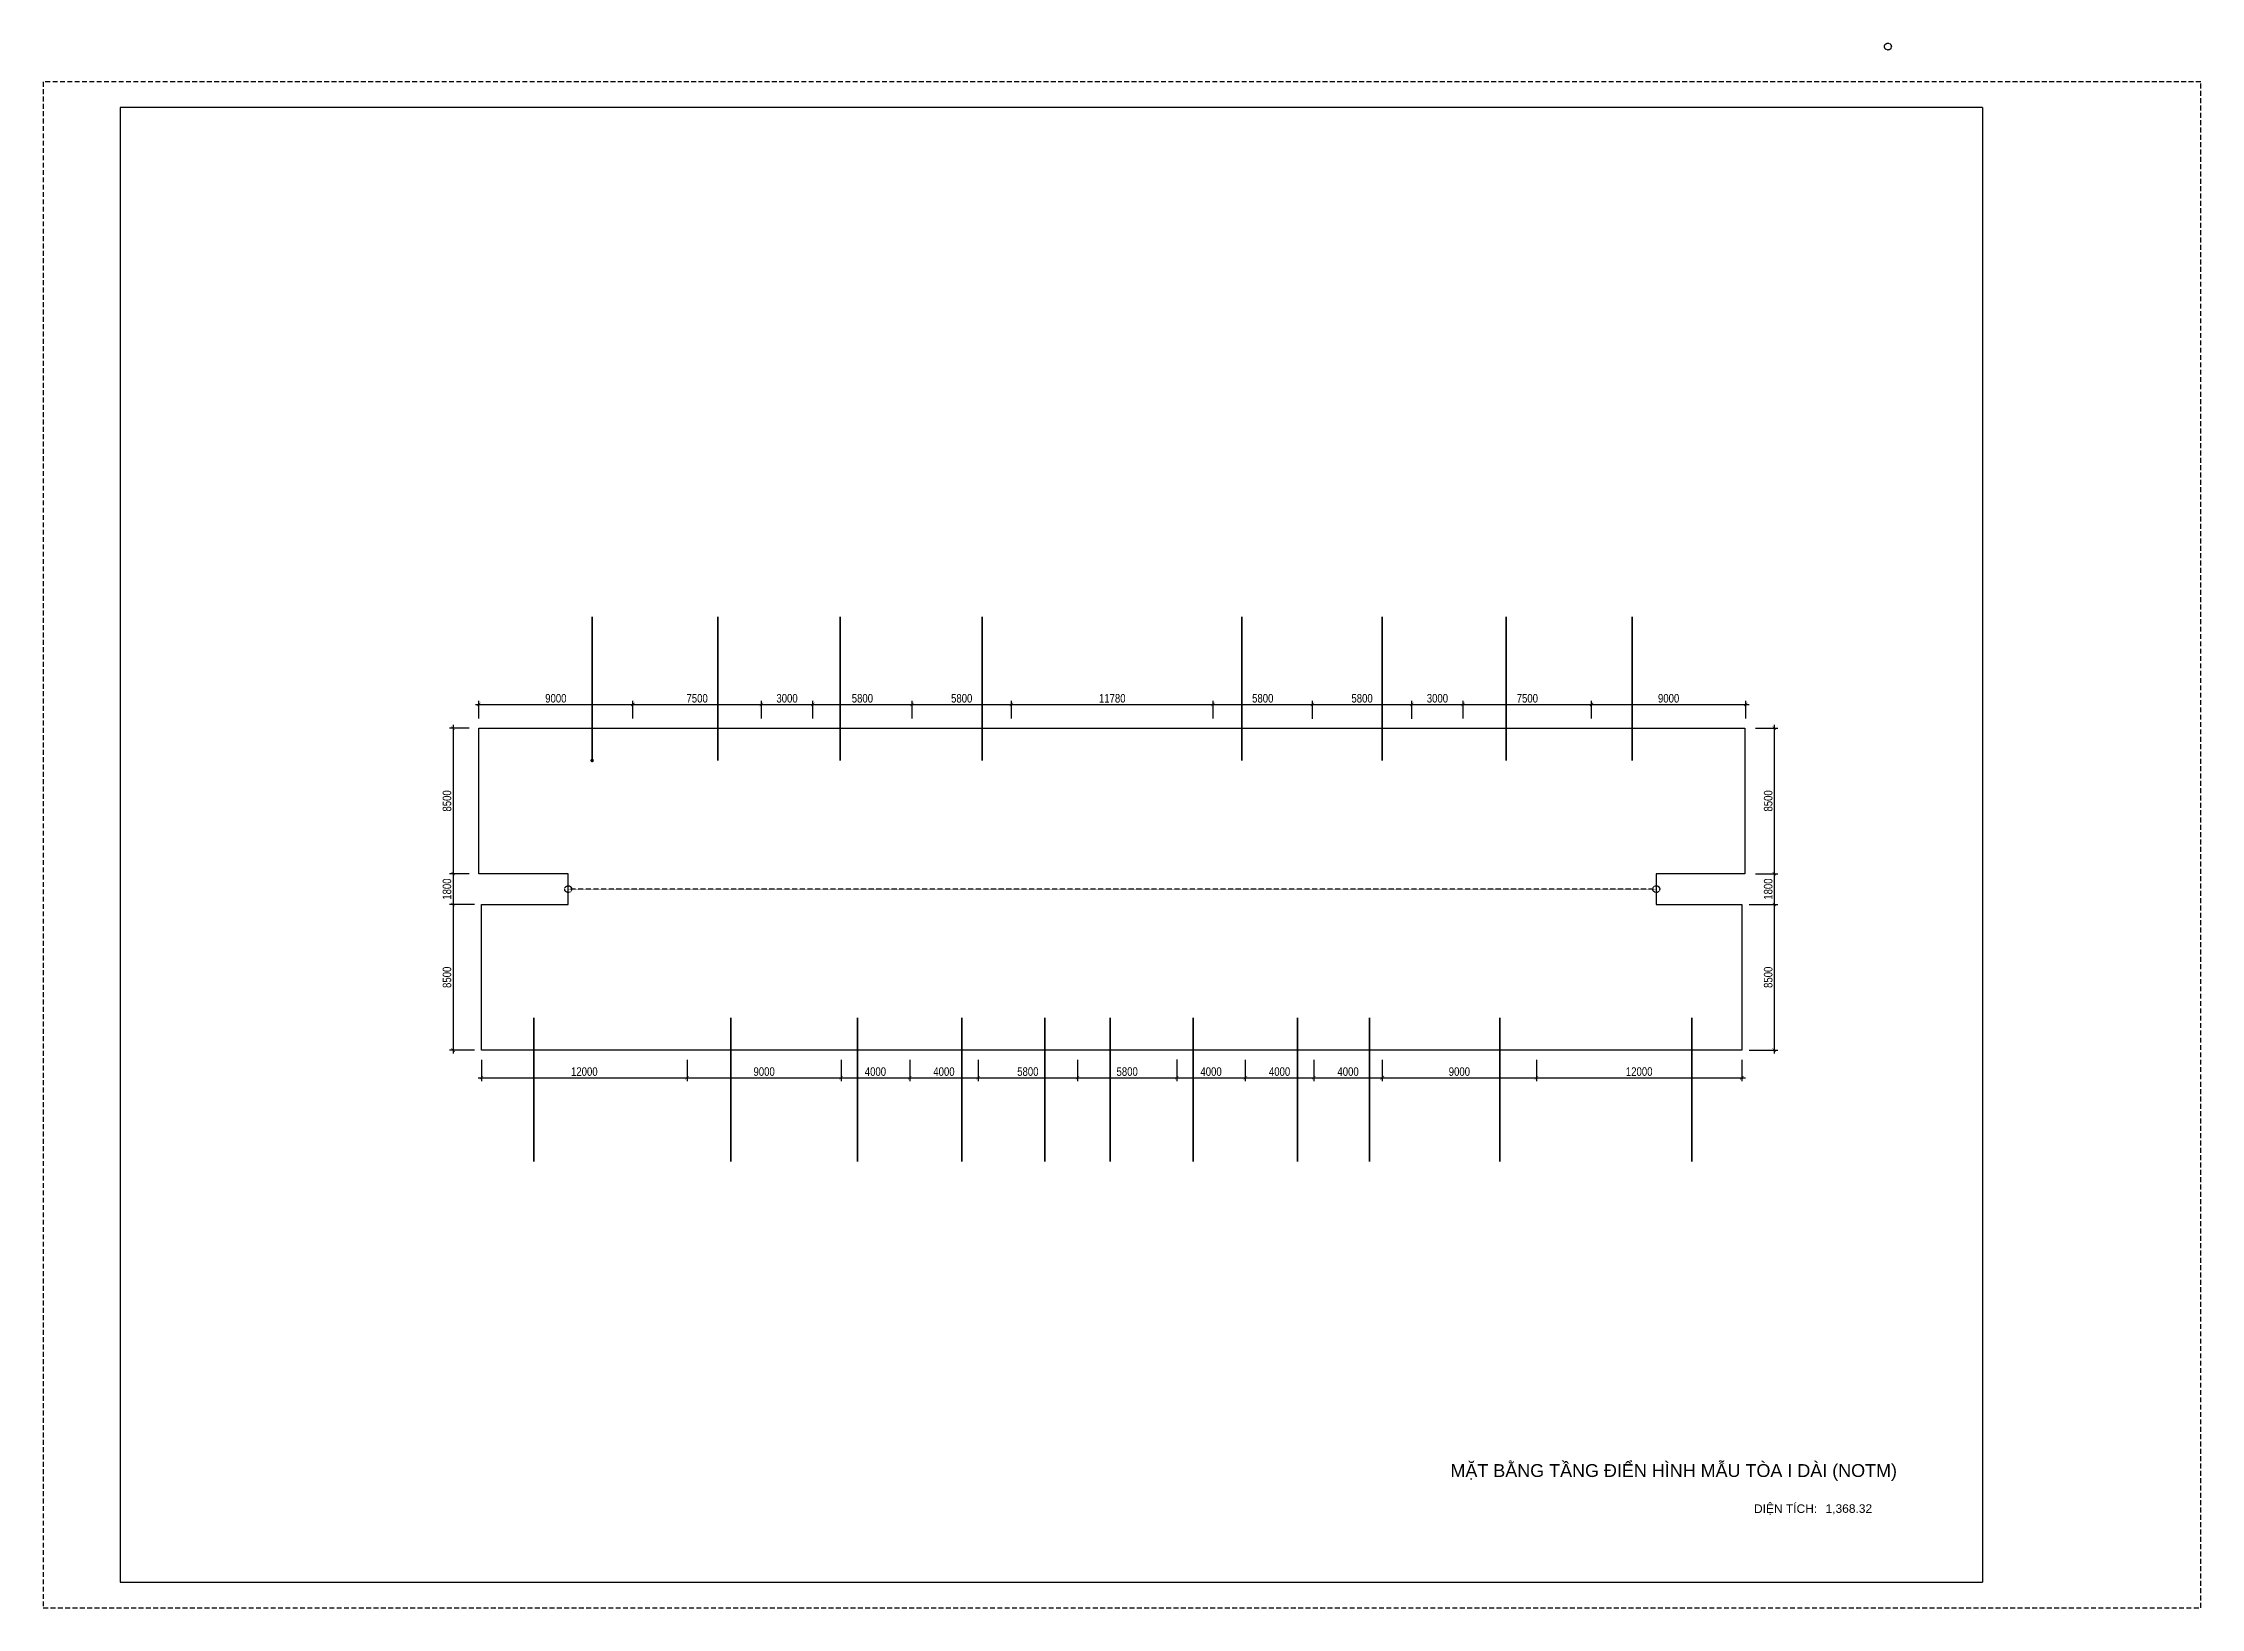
# Model space of a CAD drawing. Header units: millimetres. Extents: x 43 to 126043, y -89269 to 2097.
import ezdxf
from ezdxf.enums import TextEntityAlignment as Align

# ---------------------------------------------------------------- set-up
doc = ezdxf.new("R2010")
doc.units = ezdxf.units.MM
doc.linetypes.add('HIDDEN', pattern=[9.525, 6.35, -3.175])
doc.layers.get('0').update_dxf_attribs({"color": 231})
doc.layers.get('DefPoints').update_dxf_attribs({"color": 191})
doc.layers.add('A-DIMS', color=8, linetype='Continuous')
doc.layers.add('MDI-BAO', color=1, linetype='Continuous')
doc.layers.add('A-SHBD', color=7, linetype='Continuous', lineweight=35)
doc.layers.add('A-TEXT', color=255, linetype='Continuous', lineweight=25)
doc.layers.add('MDI-HANHLANG', color=5, linetype='HIDDEN', plot=False)
doc.styles.add('250602-MB CO CAU CĂN HO X1-3A-1$0$style1', font='arial.ttf')
doc.styles.add('VTK_Arial', font='arial.ttf', dxfattribs={"width": 0.8})
doc.dimstyles.new('250602-MB CO CAU CĂN HO X1-3A-1$0$Dim_50', dxfattribs={"dimscale": 50, "dimtxt": 2, "dimasz": 1.5, "dimexe": 1, "dimexo": 0, "dimgap": 1, "dimtad": 1, "dimdec": 0, "dimlfac": -1, "dimzin": 12, "dimdsep": 46, "dimtxsty": '250602-MB CO CAU CĂN HO X1-3A-1$0$style1', "dimblk1": '250602-MB CO CAU CĂN HO X1-3A-1$0$_ARCHTICK', "dimblk2": '250602-MB CO CAU CĂN HO X1-3A-1$0$_ARCHTICK', "dimsah": 1, "dimcen": 1.5, "dimdle": 1.5, "dimclrd": 256, "dimclre": 256, "dimclrt": 2, "dimadec": 1, "dimazin": 3, "dimtm": 1e-09, "dimtfac": 0.416667, "dimtdec": 0, "dimtix": 1, "dimtmove": 2, "dimatfit": 3, "dimfxl": 7, "dimfxlon": 1, "dimtolj": 1, "dimtzin": 0, "dimlwd": -1, "dimlwe": -1, "dimarcsym": 1})
doc.dimstyles.new('A-2.5-DIM200', dxfattribs={"dimscale": 200, "dimtxt": 2.5, "dimasz": 1, "dimexe": 1, "dimexo": 0, "dimgap": 0.5, "dimtad": 1, "dimdec": 0, "dimzin": 12, "dimdsep": 46, "dimtxsty": 'VTK_Arial', "dimblk": 'ARCHTICK', "dimcen": 0, "dimdle": 1, "dimclrd": 256, "dimclre": 256, "dimclrt": 7, "dimadec": 1, "dimazin": 3, "dimtfac": 1, "dimtdec": 0, "dimtmove": 0, "dimatfit": 2, "dimfxl": 20, "dimtolj": 1, "dimtzin": 0, "dimlwd": -1, "dimlwe": -1, "dimarcsym": 0})

# ---------------------------------------------------------------- blocks, each defined once
blk = doc.blocks.new('VTK-A1_BoKhungTen')
at = {"layer": 'DefPoints', "linetype": 'HIDDEN', "ltscale": 0.3}
blk.add_lwpolyline([(0, -594), (840, -594), (840, 0), (0, 0)], close=True, dxfattribs=at)
at = {"layer": 'DefPoints'}
for points in [[(755, -10), (30, -10), (30, -584), (755, -584)], [(755, -10), (755, -584)]]:
    blk.add_lwpolyline(points, dxfattribs=at)
blk = doc.blocks.new('_ArchTick')
at = {"color": 0, "linetype": 'ByBlock', "const_width": 0.15}
blk.add_lwpolyline([(-0.5, -0.5), (0.5, 0.5)], dxfattribs=at)
blk = doc.blocks.new('250602-MB CO CAU CĂN HO X1-3A-1$0$_ARCHTICK')
at = {"color": 0, "linetype": 'ByBlock', "const_width": 0.15}
blk.add_lwpolyline([(-0.5, -0.5), (0.5, 0.5)], dxfattribs=at)
blk = doc.blocks.new('*D16')
at = {"layer": 'A-DIMS', "transparency": 16777216}
for p, q in [((23981, -37700), (23981, -46600)), ((24916, -37900), (23781, -37900)), ((24916, -46400), (23781, -46400))]:
    blk.add_line(p, q, dxfattribs=at)
at = {"layer": 'DefPoints', "color": 0, "transparency": 16777216}
for p in [(24916, -37900, 0), (23981, -46400), (24916, -46400, 0)]:
    blk.add_point(p, dxfattribs=at)
at = {"layer": 'A-DIMS', "transparency": 16777216, "xscale": 200, "yscale": 200, "zscale": 200}
for p, rotation in [((23981, -37900), 90), ((23981, -46400), 270)]:
    blk.add_blockref('_ArchTick', p, dxfattribs=dict(at, rotation=rotation))
at = {"layer": 'A-DIMS', "color": 7, "transparency": 16777216, "insert": (23626, -42150), "char_height": 500, "attachment_point": 5, "rotation": 90, "style": 'VTK_Arial'}
blk.add_mtext('\\A1;8500', dxfattribs=at)
blk = doc.blocks.new('*D17')
at = {"layer": 'A-DIMS', "transparency": 16777216}
for p, q in [((24916, -46400), (23781, -46400)), ((23981, -46200), (23981, -48400)), ((25229, -48200), (23781, -48200))]:
    blk.add_line(p, q, dxfattribs=at)
at = {"layer": 'DefPoints', "color": 0, "transparency": 16777216}
for p in [(24916, -46400, 0), (23981, -48200), (25229, -48200, 0)]:
    blk.add_point(p, dxfattribs=at)
at = {"layer": 'A-DIMS', "transparency": 16777216, "xscale": 200, "yscale": 200, "zscale": 200}
for p, rotation in [((23981, -46400), 90), ((23981, -48200), 270)]:
    blk.add_blockref('_ArchTick', p, dxfattribs=dict(at, rotation=rotation))
at = {"layer": 'A-DIMS', "color": 7, "transparency": 16777216, "insert": (23626, -47300), "char_height": 500, "attachment_point": 5, "rotation": 90, "style": 'VTK_Arial'}
blk.add_mtext('\\A1;1800', dxfattribs=at)
blk = doc.blocks.new('*D18')
at = {"layer": 'A-DIMS', "transparency": 16777216}
for p, q in [((25229, -48200), (23781, -48200)), ((23981, -48000), (23981, -56900)), ((25229, -56700), (23781, -56700))]:
    blk.add_line(p, q, dxfattribs=at)
at = {"layer": 'DefPoints', "color": 0, "transparency": 16777216}
for p in [(25229, -48200, 0), (23981, -56700), (25229, -56700, 0)]:
    blk.add_point(p, dxfattribs=at)
at = {"layer": 'A-DIMS', "transparency": 16777216, "xscale": 200, "yscale": 200, "zscale": 200}
for p, rotation in [((23981, -48200), 90), ((23981, -56700), 270)]:
    blk.add_blockref('_ArchTick', p, dxfattribs=dict(at, rotation=rotation))
at = {"layer": 'A-DIMS', "color": 7, "transparency": 16777216, "insert": (23626, -52450), "char_height": 500, "attachment_point": 5, "rotation": 90, "style": 'VTK_Arial'}
blk.add_mtext('\\A1;8500', dxfattribs=at)
blk = doc.blocks.new('*D19')
at = {"layer": 'A-DIMS', "transparency": 16777216}
for p, q in [((25283, -36516), (34683, -36516)), ((25483, -37334), (25483, -36316)), ((34483, -37334), (34483, -36316))]:
    blk.add_line(p, q, dxfattribs=at)
at = {"layer": 'DefPoints', "color": 0, "transparency": 16777216}
for p in [(34483, -36516), (25483, -37334, 0), (34483, -37334, 0)]:
    blk.add_point(p, dxfattribs=at)
at = {"layer": 'A-DIMS', "transparency": 16777216, "xscale": 200, "yscale": 200, "zscale": 200, "rotation": 180}
blk.add_blockref('_ArchTick', (25483, -36516), dxfattribs=at)
at = {"layer": 'A-DIMS', "transparency": 16777216, "xscale": 200, "yscale": 200, "zscale": 200}
blk.add_blockref('_ArchTick', (34483, -36516), dxfattribs=at)
at = {"layer": 'A-DIMS', "color": 7, "transparency": 16777216, "insert": (29983, -36161), "char_height": 500, "attachment_point": 5, "style": 'VTK_Arial'}
blk.add_mtext('\\A1;9000', dxfattribs=at)
blk = doc.blocks.new('*D20')
at = {"layer": 'A-DIMS', "transparency": 16777216}
for p, q in [((34283, -36516), (42183, -36516)), ((34483, -37334), (34483, -36316)), ((41983, -37334), (41983, -36316))]:
    blk.add_line(p, q, dxfattribs=at)
at = {"layer": 'DefPoints', "color": 0, "transparency": 16777216}
for p in [(41983, -36516), (34483, -37334, 0), (41983, -37334, 0)]:
    blk.add_point(p, dxfattribs=at)
at = {"layer": 'A-DIMS', "transparency": 16777216, "xscale": 200, "yscale": 200, "zscale": 200, "rotation": 180}
blk.add_blockref('_ArchTick', (34483, -36516), dxfattribs=at)
at = {"layer": 'A-DIMS', "transparency": 16777216, "xscale": 200, "yscale": 200, "zscale": 200}
blk.add_blockref('_ArchTick', (41983, -36516), dxfattribs=at)
at = {"layer": 'A-DIMS', "color": 7, "transparency": 16777216, "insert": (38233, -36161), "char_height": 500, "attachment_point": 5, "style": 'VTK_Arial'}
blk.add_mtext('\\A1;7500', dxfattribs=at)
blk = doc.blocks.new('*D21')
at = {"layer": 'A-DIMS', "transparency": 16777216}
for p, q in [((41783, -36516), (45183, -36516)), ((41983, -37334), (41983, -36316)), ((44983, -37334), (44983, -36316))]:
    blk.add_line(p, q, dxfattribs=at)
at = {"layer": 'DefPoints', "color": 0, "transparency": 16777216}
for p in [(44983, -36516), (41983, -37334, 0), (44983, -37334, 0)]:
    blk.add_point(p, dxfattribs=at)
at = {"layer": 'A-DIMS', "transparency": 16777216, "xscale": 200, "yscale": 200, "zscale": 200, "rotation": 180}
blk.add_blockref('_ArchTick', (41983, -36516), dxfattribs=at)
at = {"layer": 'A-DIMS', "transparency": 16777216, "xscale": 200, "yscale": 200, "zscale": 200}
blk.add_blockref('_ArchTick', (44983, -36516), dxfattribs=at)
at = {"layer": 'A-DIMS', "color": 7, "transparency": 16777216, "insert": (43483, -36160), "char_height": 500, "attachment_point": 5, "style": 'VTK_Arial'}
blk.add_mtext('\\A1;3000', dxfattribs=at)
blk = doc.blocks.new('*D22')
at = {"layer": 'A-DIMS', "transparency": 16777216}
for p, q in [((44783, -36516), (50983, -36516)), ((44983, -37334), (44983, -36316)), ((50783, -37334), (50783, -36316))]:
    blk.add_line(p, q, dxfattribs=at)
at = {"layer": 'DefPoints', "color": 0, "transparency": 16777216}
for p in [(50783, -36516), (44983, -37334, 0), (50783, -37334, 0)]:
    blk.add_point(p, dxfattribs=at)
at = {"layer": 'A-DIMS', "transparency": 16777216, "xscale": 200, "yscale": 200, "zscale": 200, "rotation": 180}
blk.add_blockref('_ArchTick', (44983, -36516), dxfattribs=at)
at = {"layer": 'A-DIMS', "transparency": 16777216, "xscale": 200, "yscale": 200, "zscale": 200}
blk.add_blockref('_ArchTick', (50783, -36516), dxfattribs=at)
at = {"layer": 'A-DIMS', "color": 7, "transparency": 16777216, "insert": (47883, -36161), "char_height": 500, "attachment_point": 5, "style": 'VTK_Arial'}
blk.add_mtext('\\A1;5800', dxfattribs=at)
blk = doc.blocks.new('*D23')
at = {"layer": 'A-DIMS', "transparency": 16777216}
for p, q in [((50583, -36516), (56783, -36516)), ((50783, -37334), (50783, -36316)), ((56583, -37334), (56583, -36316))]:
    blk.add_line(p, q, dxfattribs=at)
at = {"layer": 'DefPoints', "color": 0, "transparency": 16777216}
for p in [(56583, -36516), (50783, -37334, 0), (56583, -37334, 0)]:
    blk.add_point(p, dxfattribs=at)
at = {"layer": 'A-DIMS', "transparency": 16777216, "xscale": 200, "yscale": 200, "zscale": 200, "rotation": 180}
blk.add_blockref('_ArchTick', (50783, -36516), dxfattribs=at)
at = {"layer": 'A-DIMS', "transparency": 16777216, "xscale": 200, "yscale": 200, "zscale": 200}
blk.add_blockref('_ArchTick', (56583, -36516), dxfattribs=at)
at = {"layer": 'A-DIMS', "color": 7, "transparency": 16777216, "insert": (53683, -36161), "char_height": 500, "attachment_point": 5, "style": 'VTK_Arial'}
blk.add_mtext('\\A1;5800', dxfattribs=at)
blk = doc.blocks.new('*D24')
at = {"layer": 'A-DIMS', "transparency": 16777216}
for p, q in [((56383, -36516), (68563, -36516)), ((56583, -37334), (56583, -36316)), ((68363, -37334), (68363, -36316))]:
    blk.add_line(p, q, dxfattribs=at)
at = {"layer": 'DefPoints', "color": 0, "transparency": 16777216}
for p in [(68363, -36516), (56583, -37334, 0), (68363, -37334, 0)]:
    blk.add_point(p, dxfattribs=at)
at = {"layer": 'A-DIMS', "transparency": 16777216, "xscale": 200, "yscale": 200, "zscale": 200, "rotation": 180}
blk.add_blockref('_ArchTick', (56583, -36516), dxfattribs=at)
at = {"layer": 'A-DIMS', "transparency": 16777216, "xscale": 200, "yscale": 200, "zscale": 200}
blk.add_blockref('_ArchTick', (68363, -36516), dxfattribs=at)
at = {"layer": 'A-DIMS', "color": 7, "transparency": 16777216, "insert": (62473, -36161), "char_height": 500, "attachment_point": 5, "style": 'VTK_Arial'}
blk.add_mtext('\\A1;11780', dxfattribs=at)
blk = doc.blocks.new('*D25')
at = {"layer": 'A-DIMS', "transparency": 16777216}
for p, q in [((68163, -36516), (74363, -36516)), ((68363, -37334), (68363, -36316)), ((74163, -37349), (74163, -36316))]:
    blk.add_line(p, q, dxfattribs=at)
at = {"layer": 'DefPoints', "color": 0, "transparency": 16777216}
for p in [(74163, -36516), (68363, -37334, 0), (74163, -37349, 0)]:
    blk.add_point(p, dxfattribs=at)
at = {"layer": 'A-DIMS', "transparency": 16777216, "xscale": 200, "yscale": 200, "zscale": 200, "rotation": 180}
blk.add_blockref('_ArchTick', (68363, -36516), dxfattribs=at)
at = {"layer": 'A-DIMS', "transparency": 16777216, "xscale": 200, "yscale": 200, "zscale": 200}
blk.add_blockref('_ArchTick', (74163, -36516), dxfattribs=at)
at = {"layer": 'A-DIMS', "color": 7, "transparency": 16777216, "insert": (71263, -36161), "char_height": 500, "attachment_point": 5, "style": 'VTK_Arial'}
blk.add_mtext('\\A1;5800', dxfattribs=at)
blk = doc.blocks.new('*D26')
at = {"layer": 'A-DIMS', "transparency": 16777216}
for p, q in [((73963, -36516), (80163, -36516)), ((74163, -37349), (74163, -36316)), ((79963, -37349), (79963, -36316))]:
    blk.add_line(p, q, dxfattribs=at)
at = {"layer": 'DefPoints', "color": 0, "transparency": 16777216}
for p in [(79963, -36516), (74163, -37349, 0), (79963, -37349, 0)]:
    blk.add_point(p, dxfattribs=at)
at = {"layer": 'A-DIMS', "transparency": 16777216, "xscale": 200, "yscale": 200, "zscale": 200, "rotation": 180}
blk.add_blockref('_ArchTick', (74163, -36516), dxfattribs=at)
at = {"layer": 'A-DIMS', "transparency": 16777216, "xscale": 200, "yscale": 200, "zscale": 200}
blk.add_blockref('_ArchTick', (79963, -36516), dxfattribs=at)
at = {"layer": 'A-DIMS', "color": 7, "transparency": 16777216, "insert": (77063, -36161), "char_height": 500, "attachment_point": 5, "style": 'VTK_Arial'}
blk.add_mtext('\\A1;5800', dxfattribs=at)
blk = doc.blocks.new('*D27')
at = {"layer": 'A-DIMS', "transparency": 16777216}
for p, q in [((79763, -36516), (83163, -36516)), ((79963, -37349), (79963, -36316)), ((82963, -37334), (82963, -36316))]:
    blk.add_line(p, q, dxfattribs=at)
at = {"layer": 'DefPoints', "color": 0, "transparency": 16777216}
for p in [(82963, -36516), (79963, -37349, 0), (82963, -37334, 0)]:
    blk.add_point(p, dxfattribs=at)
at = {"layer": 'A-DIMS', "transparency": 16777216, "xscale": 200, "yscale": 200, "zscale": 200, "rotation": 180}
blk.add_blockref('_ArchTick', (79963, -36516), dxfattribs=at)
at = {"layer": 'A-DIMS', "transparency": 16777216, "xscale": 200, "yscale": 200, "zscale": 200}
blk.add_blockref('_ArchTick', (82963, -36516), dxfattribs=at)
at = {"layer": 'A-DIMS', "color": 7, "transparency": 16777216, "insert": (81463, -36160), "char_height": 500, "attachment_point": 5, "style": 'VTK_Arial'}
blk.add_mtext('\\A1;3000', dxfattribs=at)
blk = doc.blocks.new('*D28')
at = {"layer": 'A-DIMS', "transparency": 16777216}
for p, q in [((82763, -36516), (90663, -36516)), ((82963, -37334), (82963, -36316)), ((90463, -37334), (90463, -36316))]:
    blk.add_line(p, q, dxfattribs=at)
at = {"layer": 'DefPoints', "color": 0, "transparency": 16777216}
for p in [(90463, -36516), (82963, -37334, 0), (90463, -37334, 0)]:
    blk.add_point(p, dxfattribs=at)
at = {"layer": 'A-DIMS', "transparency": 16777216, "xscale": 200, "yscale": 200, "zscale": 200, "rotation": 180}
blk.add_blockref('_ArchTick', (82963, -36516), dxfattribs=at)
at = {"layer": 'A-DIMS', "transparency": 16777216, "xscale": 200, "yscale": 200, "zscale": 200}
blk.add_blockref('_ArchTick', (90463, -36516), dxfattribs=at)
at = {"layer": 'A-DIMS', "color": 7, "transparency": 16777216, "insert": (86713, -36161), "char_height": 500, "attachment_point": 5, "style": 'VTK_Arial'}
blk.add_mtext('\\A1;7500', dxfattribs=at)
blk = doc.blocks.new('*D29')
at = {"layer": 'A-DIMS', "transparency": 16777216}
for p, q in [((90263, -36516), (99663, -36516)), ((90463, -37334), (90463, -36316)), ((99463, -37334), (99463, -36316))]:
    blk.add_line(p, q, dxfattribs=at)
at = {"layer": 'DefPoints', "color": 0, "transparency": 16777216}
for p in [(99463, -36516), (90463, -37334, 0), (99463, -37334, 0)]:
    blk.add_point(p, dxfattribs=at)
at = {"layer": 'A-DIMS', "transparency": 16777216, "xscale": 200, "yscale": 200, "zscale": 200, "rotation": 180}
blk.add_blockref('_ArchTick', (90463, -36516), dxfattribs=at)
at = {"layer": 'A-DIMS', "transparency": 16777216, "xscale": 200, "yscale": 200, "zscale": 200}
blk.add_blockref('_ArchTick', (99463, -36516), dxfattribs=at)
at = {"layer": 'A-DIMS', "color": 7, "transparency": 16777216, "insert": (94963, -36161), "char_height": 500, "attachment_point": 5, "style": 'VTK_Arial'}
blk.add_mtext('\\A1;9000', dxfattribs=at)
blk = doc.blocks.new('*D30')
at = {"layer": 'A-DIMS', "transparency": 16777216}
for p, q in [((101136, -37700), (101136, -46600)), ((100029, -37900), (101336, -37900)), ((100029, -46400), (101336, -46400))]:
    blk.add_line(p, q, dxfattribs=at)
at = {"layer": 'DefPoints', "color": 0, "transparency": 16777216}
for p in [(100029, -37900, 0), (100029, -46400, 0), (101136, -46400)]:
    blk.add_point(p, dxfattribs=at)
at = {"layer": 'A-DIMS', "transparency": 16777216, "xscale": 200, "yscale": 200, "zscale": 200}
for p, rotation in [((101136, -37900), 90), ((101136, -46400), 270)]:
    blk.add_blockref('_ArchTick', p, dxfattribs=dict(at, rotation=rotation))
at = {"layer": 'A-DIMS', "color": 7, "transparency": 16777216, "insert": (100780, -42150), "char_height": 500, "attachment_point": 5, "rotation": 90, "style": 'VTK_Arial'}
blk.add_mtext('\\A1;8500', dxfattribs=at)
blk = doc.blocks.new('*D31')
at = {"layer": 'A-DIMS', "transparency": 16777216}
for p, q in [((100029, -46400), (101336, -46400)), ((101136, -46200), (101136, -48400)), ((99662, -48200), (101336, -48200))]:
    blk.add_line(p, q, dxfattribs=at)
at = {"layer": 'DefPoints', "color": 0, "transparency": 16777216}
for p in [(100029, -46400, 0), (99662, -48200, 0), (101136, -48200)]:
    blk.add_point(p, dxfattribs=at)
at = {"layer": 'A-DIMS', "transparency": 16777216, "xscale": 200, "yscale": 200, "zscale": 200}
for p, rotation in [((101136, -46400), 90), ((101136, -48200), 270)]:
    blk.add_blockref('_ArchTick', p, dxfattribs=dict(at, rotation=rotation))
at = {"layer": 'A-DIMS', "color": 7, "transparency": 16777216, "insert": (100780, -47300), "char_height": 500, "attachment_point": 5, "rotation": 90, "style": 'VTK_Arial'}
blk.add_mtext('\\A1;1800', dxfattribs=at)
blk = doc.blocks.new('*D32')
at = {"layer": 'A-DIMS', "transparency": 16777216}
for p, q in [((99662, -48200), (101336, -48200)), ((101136, -48000), (101136, -56900)), ((99662, -56700), (101336, -56700))]:
    blk.add_line(p, q, dxfattribs=at)
at = {"layer": 'DefPoints', "color": 0, "transparency": 16777216}
for p in [(99662, -48200, 0), (99662, -56700, 0), (101136, -56700)]:
    blk.add_point(p, dxfattribs=at)
at = {"layer": 'A-DIMS', "transparency": 16777216, "xscale": 200, "yscale": 200, "zscale": 200}
for p, rotation in [((101136, -48200), 90), ((101136, -56700), 270)]:
    blk.add_blockref('_ArchTick', p, dxfattribs=dict(at, rotation=rotation))
at = {"layer": 'A-DIMS', "color": 7, "transparency": 16777216, "insert": (100780, -52450), "char_height": 500, "attachment_point": 5, "rotation": 90, "style": 'VTK_Arial'}
blk.add_mtext('\\A1;8500', dxfattribs=at)
blk = doc.blocks.new('*D33')
at = {"layer": 'A-DIMS', "transparency": 16777216}
for p, q in [((25645, -57266), (25645, -58513)), ((37645, -57266), (37645, -58513)), ((25445, -58313), (37845, -58313))]:
    blk.add_line(p, q, dxfattribs=at)
at = {"layer": 'DefPoints', "color": 0, "transparency": 16777216}
for p in [(25645, -57266, 0), (37645, -57266, 0), (37645, -58313)]:
    blk.add_point(p, dxfattribs=at)
at = {"layer": 'A-DIMS', "transparency": 16777216, "xscale": 200, "yscale": 200, "zscale": 200, "rotation": 180}
blk.add_blockref('_ArchTick', (25645, -58313), dxfattribs=at)
at = {"layer": 'A-DIMS', "transparency": 16777216, "xscale": 200, "yscale": 200, "zscale": 200}
blk.add_blockref('_ArchTick', (37645, -58313), dxfattribs=at)
at = {"layer": 'A-DIMS', "color": 7, "transparency": 16777216, "insert": (31645, -57958), "char_height": 500, "attachment_point": 5, "style": 'VTK_Arial'}
blk.add_mtext('\\A1;12000', dxfattribs=at)
blk = doc.blocks.new('*D34')
at = {"layer": 'A-DIMS', "transparency": 16777216}
for p, q in [((37645, -57266), (37645, -58513)), ((46645, -57266), (46645, -58513)), ((37445, -58313), (46845, -58313))]:
    blk.add_line(p, q, dxfattribs=at)
at = {"layer": 'DefPoints', "color": 0, "transparency": 16777216}
for p in [(37645, -57266, 0), (46645, -57266, 0), (46645, -58313)]:
    blk.add_point(p, dxfattribs=at)
at = {"layer": 'A-DIMS', "transparency": 16777216, "xscale": 200, "yscale": 200, "zscale": 200, "rotation": 180}
blk.add_blockref('_ArchTick', (37645, -58313), dxfattribs=at)
at = {"layer": 'A-DIMS', "transparency": 16777216, "xscale": 200, "yscale": 200, "zscale": 200}
blk.add_blockref('_ArchTick', (46645, -58313), dxfattribs=at)
at = {"layer": 'A-DIMS', "color": 7, "transparency": 16777216, "insert": (42145, -57958), "char_height": 500, "attachment_point": 5, "style": 'VTK_Arial'}
blk.add_mtext('\\A1;9000', dxfattribs=at)
blk = doc.blocks.new('*D35')
at = {"layer": 'A-DIMS', "transparency": 16777216}
for p, q in [((46645, -57266), (46645, -58513)), ((50645, -57266), (50645, -58513)), ((46445, -58313), (50845, -58313))]:
    blk.add_line(p, q, dxfattribs=at)
at = {"layer": 'DefPoints', "color": 0, "transparency": 16777216}
for p in [(46645, -57266, 0), (50645, -57266, 0), (50645, -58313)]:
    blk.add_point(p, dxfattribs=at)
at = {"layer": 'A-DIMS', "transparency": 16777216, "xscale": 200, "yscale": 200, "zscale": 200, "rotation": 180}
blk.add_blockref('_ArchTick', (46645, -58313), dxfattribs=at)
at = {"layer": 'A-DIMS', "transparency": 16777216, "xscale": 200, "yscale": 200, "zscale": 200}
blk.add_blockref('_ArchTick', (50645, -58313), dxfattribs=at)
at = {"layer": 'A-DIMS', "color": 7, "transparency": 16777216, "insert": (48645, -57958), "char_height": 500, "attachment_point": 5, "style": 'VTK_Arial'}
blk.add_mtext('\\A1;4000', dxfattribs=at)
blk = doc.blocks.new('*D36')
at = {"layer": 'A-DIMS', "transparency": 16777216}
for p, q in [((50645, -57266), (50645, -58513)), ((54645, -57266), (54645, -58513)), ((50445, -58313), (54845, -58313))]:
    blk.add_line(p, q, dxfattribs=at)
at = {"layer": 'DefPoints', "color": 0, "transparency": 16777216}
for p in [(50645, -57266, 0), (54645, -57266, 0), (54645, -58313)]:
    blk.add_point(p, dxfattribs=at)
at = {"layer": 'A-DIMS', "transparency": 16777216, "xscale": 200, "yscale": 200, "zscale": 200, "rotation": 180}
blk.add_blockref('_ArchTick', (50645, -58313), dxfattribs=at)
at = {"layer": 'A-DIMS', "transparency": 16777216, "xscale": 200, "yscale": 200, "zscale": 200}
blk.add_blockref('_ArchTick', (54645, -58313), dxfattribs=at)
at = {"layer": 'A-DIMS', "color": 7, "transparency": 16777216, "insert": (52645, -57958), "char_height": 500, "attachment_point": 5, "style": 'VTK_Arial'}
blk.add_mtext('\\A1;4000', dxfattribs=at)
blk = doc.blocks.new('*D37')
at = {"layer": 'A-DIMS', "transparency": 16777216}
for p, q in [((54645, -57266), (54645, -58513)), ((60445, -57266), (60445, -58513)), ((54445, -58313), (60645, -58313))]:
    blk.add_line(p, q, dxfattribs=at)
at = {"layer": 'DefPoints', "color": 0, "transparency": 16777216}
for p in [(54645, -57266, 0), (60445, -57266, 0), (60445, -58313)]:
    blk.add_point(p, dxfattribs=at)
at = {"layer": 'A-DIMS', "transparency": 16777216, "xscale": 200, "yscale": 200, "zscale": 200, "rotation": 180}
blk.add_blockref('_ArchTick', (54645, -58313), dxfattribs=at)
at = {"layer": 'A-DIMS', "transparency": 16777216, "xscale": 200, "yscale": 200, "zscale": 200}
blk.add_blockref('_ArchTick', (60445, -58313), dxfattribs=at)
at = {"layer": 'A-DIMS', "color": 7, "transparency": 16777216, "insert": (57545, -57958), "char_height": 500, "attachment_point": 5, "style": 'VTK_Arial'}
blk.add_mtext('\\A1;5800', dxfattribs=at)
blk = doc.blocks.new('*D38')
at = {"layer": 'A-DIMS', "transparency": 16777216}
for p, q in [((60445, -57266), (60445, -58513)), ((66245, -57251), (66245, -58513)), ((60245, -58313), (66445, -58313))]:
    blk.add_line(p, q, dxfattribs=at)
at = {"layer": 'DefPoints', "color": 0, "transparency": 16777216}
for p in [(60445, -57266, 0), (66245, -57251, 0), (66245, -58313)]:
    blk.add_point(p, dxfattribs=at)
at = {"layer": 'A-DIMS', "transparency": 16777216, "xscale": 200, "yscale": 200, "zscale": 200, "rotation": 180}
blk.add_blockref('_ArchTick', (60445, -58313), dxfattribs=at)
at = {"layer": 'A-DIMS', "transparency": 16777216, "xscale": 200, "yscale": 200, "zscale": 200}
blk.add_blockref('_ArchTick', (66245, -58313), dxfattribs=at)
at = {"layer": 'A-DIMS', "color": 7, "transparency": 16777216, "insert": (63345, -57958), "char_height": 500, "attachment_point": 5, "style": 'VTK_Arial'}
blk.add_mtext('\\A1;5800', dxfattribs=at)
blk = doc.blocks.new('*D39')
at = {"layer": 'A-DIMS', "transparency": 16777216}
for p, q in [((66245, -57251), (66245, -58513)), ((70245, -57266), (70245, -58513)), ((66045, -58313), (70445, -58313))]:
    blk.add_line(p, q, dxfattribs=at)
at = {"layer": 'DefPoints', "color": 0, "transparency": 16777216}
for p in [(66245, -57251, 0), (70245, -57266, 0), (70245, -58313)]:
    blk.add_point(p, dxfattribs=at)
at = {"layer": 'A-DIMS', "transparency": 16777216, "xscale": 200, "yscale": 200, "zscale": 200, "rotation": 180}
blk.add_blockref('_ArchTick', (66245, -58313), dxfattribs=at)
at = {"layer": 'A-DIMS', "transparency": 16777216, "xscale": 200, "yscale": 200, "zscale": 200}
blk.add_blockref('_ArchTick', (70245, -58313), dxfattribs=at)
at = {"layer": 'A-DIMS', "color": 7, "transparency": 16777216, "insert": (68245, -57958), "char_height": 500, "attachment_point": 5, "style": 'VTK_Arial'}
blk.add_mtext('\\A1;4000', dxfattribs=at)
blk = doc.blocks.new('*D40')
at = {"layer": 'A-DIMS', "transparency": 16777216}
for p, q in [((70245, -57266), (70245, -58513)), ((74245, -57266), (74245, -58513)), ((70045, -58313), (74445, -58313))]:
    blk.add_line(p, q, dxfattribs=at)
at = {"layer": 'DefPoints', "color": 0, "transparency": 16777216}
for p in [(70245, -57266, 0), (74245, -57266, 0), (74245, -58313)]:
    blk.add_point(p, dxfattribs=at)
at = {"layer": 'A-DIMS', "transparency": 16777216, "xscale": 200, "yscale": 200, "zscale": 200, "rotation": 180}
blk.add_blockref('_ArchTick', (70245, -58313), dxfattribs=at)
at = {"layer": 'A-DIMS', "transparency": 16777216, "xscale": 200, "yscale": 200, "zscale": 200}
blk.add_blockref('_ArchTick', (74245, -58313), dxfattribs=at)
at = {"layer": 'A-DIMS', "color": 7, "transparency": 16777216, "insert": (72245, -57958), "char_height": 500, "attachment_point": 5, "style": 'VTK_Arial'}
blk.add_mtext('\\A1;4000', dxfattribs=at)
blk = doc.blocks.new('*D41')
at = {"layer": 'A-DIMS', "transparency": 16777216}
for p, q in [((74245, -57266), (74245, -58513)), ((78245, -57266), (78245, -58513)), ((74045, -58313), (78445, -58313))]:
    blk.add_line(p, q, dxfattribs=at)
at = {"layer": 'DefPoints', "color": 0, "transparency": 16777216}
for p in [(74245, -57266, 0), (78245, -57266, 0), (78245, -58313)]:
    blk.add_point(p, dxfattribs=at)
at = {"layer": 'A-DIMS', "transparency": 16777216, "xscale": 200, "yscale": 200, "zscale": 200, "rotation": 180}
blk.add_blockref('_ArchTick', (74245, -58313), dxfattribs=at)
at = {"layer": 'A-DIMS', "transparency": 16777216, "xscale": 200, "yscale": 200, "zscale": 200}
blk.add_blockref('_ArchTick', (78245, -58313), dxfattribs=at)
at = {"layer": 'A-DIMS', "color": 7, "transparency": 16777216, "insert": (76245, -57958), "char_height": 500, "attachment_point": 5, "style": 'VTK_Arial'}
blk.add_mtext('\\A1;4000', dxfattribs=at)
blk = doc.blocks.new('*D42')
at = {"layer": 'A-DIMS', "transparency": 16777216}
for p, q in [((78245, -57266), (78245, -58513)), ((87245, -57266), (87245, -58513)), ((78045, -58313), (87445, -58313))]:
    blk.add_line(p, q, dxfattribs=at)
at = {"layer": 'DefPoints', "color": 0, "transparency": 16777216}
for p in [(78245, -57266, 0), (87245, -57266, 0), (87245, -58313)]:
    blk.add_point(p, dxfattribs=at)
at = {"layer": 'A-DIMS', "transparency": 16777216, "xscale": 200, "yscale": 200, "zscale": 200, "rotation": 180}
blk.add_blockref('_ArchTick', (78245, -58313), dxfattribs=at)
at = {"layer": 'A-DIMS', "transparency": 16777216, "xscale": 200, "yscale": 200, "zscale": 200}
blk.add_blockref('_ArchTick', (87245, -58313), dxfattribs=at)
at = {"layer": 'A-DIMS', "color": 7, "transparency": 16777216, "insert": (82745, -57958), "char_height": 500, "attachment_point": 5, "style": 'VTK_Arial'}
blk.add_mtext('\\A1;9000', dxfattribs=at)
blk = doc.blocks.new('*D43')
at = {"layer": 'A-DIMS', "transparency": 16777216}
for p, q in [((87245, -57266), (87245, -58513)), ((99245, -57266), (99245, -58513)), ((87045, -58313), (99445, -58313))]:
    blk.add_line(p, q, dxfattribs=at)
at = {"layer": 'DefPoints', "color": 0, "transparency": 16777216}
for p in [(87245, -57266, 0), (99245, -57266, 0), (99245, -58313)]:
    blk.add_point(p, dxfattribs=at)
at = {"layer": 'A-DIMS', "transparency": 16777216, "xscale": 200, "yscale": 200, "zscale": 200, "rotation": 180}
blk.add_blockref('_ArchTick', (87245, -58313), dxfattribs=at)
at = {"layer": 'A-DIMS', "transparency": 16777216, "xscale": 200, "yscale": 200, "zscale": 200}
blk.add_blockref('_ArchTick', (99245, -58313), dxfattribs=at)
at = {"layer": 'A-DIMS', "color": 7, "transparency": 16777216, "insert": (93245, -57958), "char_height": 500, "attachment_point": 5, "style": 'VTK_Arial'}
blk.add_mtext('\\A1;12000', dxfattribs=at)

msp = doc.modelspace()

# ---------------------------------------------------------------- linework, layer by layer
at = {"layer": 'MDI-BAO', "elevation": 0}
msp.add_lwpolyline([(25482.8, -37900.1), (99407.8, -37900.1), (99407.8, -46400.1), (94242.8, -46400), (94242.8, -48199.9), (99245.3, -48200.1), (99245.3, -56700.1), (25645.3, -56699.8), (25645.3, -48199.8), (30702.8, -48200.1), (30702.8, -46400.1), (25482.8, -46400.1)], close=True, dxfattribs=at)
at = {"layer": 'MDI-HANHLANG', "linetype": 'HIDDEN', "elevation": 0}
msp.add_lwpolyline([(94242.8, -47300), (30702.8, -47300)], dxfattribs=at)
at = {"layer": 'MDI-HANHLANG'}
for centre in [(107769.7, 1896.8), (30702.8, -47300.1, 0), (94242.8, -47300, 0)]:
    msp.add_circle(centre, 200, dxfattribs=at)

# ---------------------------------------------------------------- block references
at = {"layer": 'DefPoints', "xscale": 150, "yscale": 150, "zscale": 150}
msp.add_blockref('VTK-A1_BoKhungTen', (43.4, -168.9), dxfattribs=at)

# ---------------------------------------------------------------- texts
at = {"layer": 'A-TEXT', "style": 'VTK_Arial'}
msp.add_text('MẶT BẰNG TẦNG ĐIỂN HÌNH MẪU TÒA I DÀI (NOTM)', height=750, dxfattribs=at).set_placement((95261.2, -81627.9), align=Align.CENTER)
for s, p in [('DIỆN TÍCH:', (99950.9, -83729.8)), ('1,368.32', (104127.8, -83721.9))]:
    msp.add_text(s, height=500, dxfattribs=at).set_placement(p)

# ---------------------------------------------------------------- dimensions: what is measured, and where the dimension line sits
at = {"layer": 'A-DIMS'}
for base, p1, p2, picture, middle in [((34482.8, -36515.9), (25482.8, -37333.5, 0), (34482.8, -37333.5, 0), '*D19', (29982.8, -36160.7)), ((41982.8, -36515.9), (34482.8, -37333.5, 0), (41982.8, -37333.5, 0), '*D20', (38232.8, -36160.7)), ((44982.8, -36515.9), (41982.8, -37333.5, 0), (44982.8, -37333.5, 0), '*D21', (43482.8, -36160.5)), ((50782.8, -36515.9), (44982.8, -37333.5, 0), (50782.8, -37333.5, 0), '*D22', (47882.8, -36160.7)), ((56582.8, -36515.9), (50782.8, -37333.5, 0), (56582.8, -37333.5, 0), '*D23', (53682.8, -36160.7)), ((68362.8, -36515.9), (56582.8, -37333.5, 0), (68362.8, -37333.5, 0), '*D24', (62472.8, -36160.7)), ((74162.8, -36515.9), (68362.8, -37333.5, 0), (74162.8, -37348.5, 0), '*D25', (71262.8, -36160.7)), ((79962.8, -36515.9), (74162.8, -37348.5, 0), (79962.8, -37348.5, 0), '*D26', (77062.8, -36160.7)), ((82962.8, -36515.9), (79962.8, -37348.5, 0), (82962.8, -37333.5, 0), '*D27', (81462.8, -36160.5)), ((90462.8, -36515.9), (82962.8, -37333.5, 0), (90462.8, -37333.5, 0), '*D28', (86712.8, -36160.7)), ((99462.8, -36515.9), (90462.8, -37333.5, 0), (99462.8, -37333.5, 0), '*D29', (94962.8, -36160.7)), ((37645.3, -58312.8), (25645.3, -57266.4, 0), (37645.3, -57266.4, 0), '*D33', (31645.3, -57957.6)), ((46645.3, -58312.8), (37645.3, -57266.4, 0), (46645.3, -57266.4, 0), '*D34', (42145.3, -57957.6)), ((50645.3, -58312.8), (46645.3, -57266.4, 0), (50645.3, -57266.4, 0), '*D35', (48645.3, -57957.6)), ((54645.3, -58312.8), (50645.3, -57266.4, 0), (54645.3, -57266.4, 0), '*D36', (52645.3, -57957.6)), ((60445.3, -58312.8), (54645.3, -57266.4, 0), (60445.3, -57266.4, 0), '*D37', (57545.3, -57957.6)), ((66245.3, -58312.8), (60445.3, -57266.4, 0), (66245.3, -57251.4, 0), '*D38', (63345.3, -57957.6)), ((70245.3, -58312.8), (66245.3, -57251.4, 0), (70245.3, -57266.4, 0), '*D39', (68245.3, -57957.6)), ((74245.3, -58312.8), (70245.3, -57266.4, 0), (74245.3, -57266.4, 0), '*D40', (72245.3, -57957.6)), ((78245.3, -58312.8), (74245.3, -57266.4, 0), (78245.3, -57266.4, 0), '*D41', (76245.3, -57957.6)), ((87245.3, -58312.8), (78245.3, -57266.4, 0), (87245.3, -57266.4, 0), '*D42', (82745.3, -57957.6)), ((99245.3, -58312.8), (87245.3, -57266.4, 0), (99245.3, -57266.4, 0), '*D43', (93245.3, -57957.6))]:
    dim = msp.add_linear_dim(base=base, p1=p1, p2=p2, dimstyle='A-2.5-DIM200', override={"dimpost": '\\X'}, dxfattribs=at)
    dim.commit()
    dim.dimension.update_dxf_attribs({"geometry": picture, "text_midpoint": middle})
for base, p1, p2, picture, middle in [((23981.2, -46400.1), (24916.2, -37900.1, 0), (24916.2, -46400.1, 0), '*D16', (23625.9, -42150.1)), ((101135.7, -46400.1), (100029.4, -37900.1, 0), (100029.4, -46400.1, 0), '*D30', (100780.4, -42150.1)), ((23981.2, -48199.8), (24916.2, -46400.1, 0), (25228.7, -48199.8, 0), '*D17', (23625.9, -47300)), ((101135.7, -48199.8), (100029.4, -46400.1, 0), (99661.9, -48199.8, 0), '*D31', (100780.4, -47300)), ((23981.2, -56699.8), (25228.7, -48199.8, 0), (25228.7, -56699.8, 0), '*D18', (23625.9, -52449.8)), ((101135.7, -56699.8), (99661.9, -48199.8, 0), (99661.9, -56699.8, 0), '*D32', (100780.4, -52449.8))]:
    dim = msp.add_linear_dim(base=base, p1=p1, p2=p2, angle=90, dimstyle='A-2.5-DIM200', override={"dimpost": '\\X'}, dxfattribs=at)
    dim.commit()
    dim.dimension.update_dxf_attribs({"geometry": picture, "text_midpoint": middle})

# ---------------------------------------------------------------- leaders
at = {"layer": 'A-SHBD'}
msp.add_leader([(32102, -39790.5, 0), (32102, -31401, 0)], dimstyle='250602-MB CO CAU CĂN HO X1-3A-1$0$Dim_50', override={"dimasz": 4, "dimtad": 0, "dimldrblk": 'Dot', "dimtfill": 1}, dxfattribs=at)
for points in [[(39447.1, -39790.6, 0), (39447.1, -31401, 0)], [(46591.4, -39790.7, 0), (46591.3, -31401.2, 0)], [(54887.1, -39790.7, 0), (54887, -31401.2, 0)], [(70043.8, -39790.9, 0), (70043.7, -31401.4, 0)], [(78234.5, -39790.9, 0), (78234.5, -31401.4, 0)], [(85483.8, -39791, 0), (85483.7, -31401.5, 0)], [(92828.8, -39791.1, 0), (92828.8, -31401.6, 0)], [(28706.4, -54811.8, 0), (28706.4, -63201.3, 0)], [(40198.7, -54811.9, 0), (40198.7, -63201.4, 0)], [(47597.6, -54811.9, 0), (47597.7, -63201.4, 0)], [(53692.9, -54812, 0), (53693, -63201.5, 0)], [(58528.7, -54812, 0), (58528.7, -63201.6, 0)], [(62361.8, -54812.1, 0), (62361.9, -63201.6, 0)], [(67197.6, -54812.1, 0), (67197.7, -63201.6, 0)], [(73292.9, -54812.2, 0), (73293, -63201.7, 0)], [(77504.7, -54812.2, 0), (77504.8, -63201.8, 0)], [(85110.4, -54812.3, 0), (85110.5, -63201.8, 0)], [(96314.6, -54812.4, 0), (96314.6, -63201.9, 0)]]:
    msp.add_leader(points, dimstyle='A-2.5-DIM200', dxfattribs=at)

doc.saveas('drawing.dxf')
